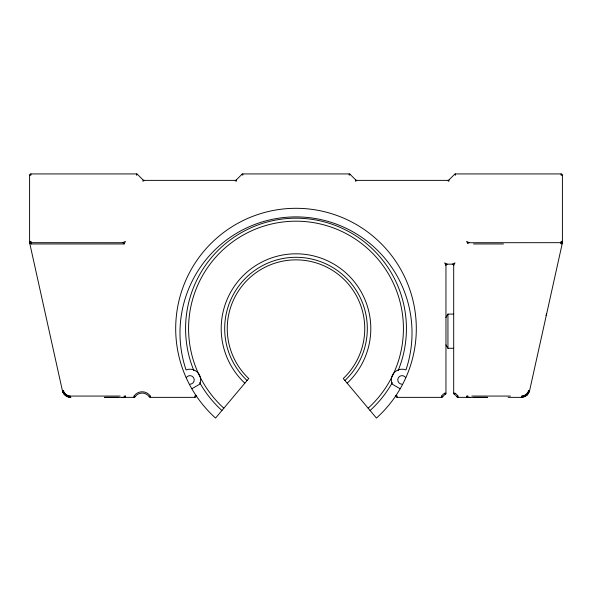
<?xml version="1.0" encoding="UTF-8"?>
<svg xmlns="http://www.w3.org/2000/svg" width="592" height="592" viewBox="0 0 592 592"><rect width="100%" height="100%" fill="white"/><g stroke="black" fill="none" stroke-linecap="round" stroke-linejoin="round"><path stroke-width="0.89" d="M560.853 242.676C560.054 244.148 562.296 244.318 562.319 243.038M62.87 392.104C61.228 386.591 66.689 398.675 70.093 396.07A1.288 0.703 -90 0 0 70.788 397.358C66.866 397.395 63.218 394.464 62.397 390.624L29.822 243.682C29.26 241.543 29.741 244.533 30.888 242.676L123.166 242.72A1.288 1.288 0 0 1 124.128 243.963L125.415 241.388L122.884 242.653M29.6 242.846L29.6 175.217A1.288 1.288 0 0 1 30.888 173.93L136.486 173.93A1.288 1.288 0 0 1 137.396 174.307L143.086 179.998L142.961 181.337L143.997 180.375L235.313 180.375A1.288 1.288 0 0 0 236.223 179.998L241.913 174.307A1.288 1.288 0 0 1 242.824 173.93L349.176 173.93A1.288 1.288 0 0 1 350.087 174.307L355.777 179.998A1.288 1.288 0 0 0 356.687 180.375L448.003 180.375A1.288 1.288 0 0 0 448.914 179.998L454.604 174.307A1.288 1.288 0 0 1 455.514 173.93L561.112 173.93A1.288 1.288 0 0 1 562.4 175.217L562.4 242.846L529.603 390.624C528.782 394.464 525.134 397.395 521.212 397.358L508.062 397.358M355.777 179.998L355.651 181.337L356.687 180.375M562.296 243.134L561.112 242.676L468.834 242.72A1.288 1.288 0 0 0 467.917 243.63L466.585 241.388L469.167 242.676M526.421 395.597L527.798 394.257L525.208 396.374L521.212 397.358A1.288 0.703 -90 0 0 521.907 396.07C525.881 398.712 531.712 384.526 528.419 393.443M527.679 393.118L528.93 390.35C528.256 393.569 525.23 396.107 521.907 396.07M546.616 313.886L545.95 315.277M527.931 392.755L528.93 390.35M474.088 397.358L487.416 397.358L457.979 397.358A1.288 1.288 0 0 1 456.913 396.795A8.591 8.591 0 0 0 454.308 394.324A1.288 1.288 0 0 1 453.694 393.221L453.694 265.445L454.982 262.87L452.399 264.158L447.249 264.158L444.666 262.87L445.961 265.445L445.961 393.221A1.288 1.288 0 0 1 445.339 394.324A8.591 8.591 0 0 0 442.735 396.795A1.288 1.288 0 0 1 441.669 397.358L397.173 397.358A1.288 1.288 0 0 1 396.1 395.352L397.173 396.07L397.173 397.358M445.961 317.46L447.944 314.093L453.465 314.093M454.308 394.324L454.982 393.221A9.879 9.879 0 0 1 457.979 396.07L457.979 397.358M137.396 174.307L136.486 175.217L136.486 173.93M350.087 174.307L349.176 175.217L349.176 173.93M30.703 242.898L29.822 243.386M117.912 397.358L104.584 397.358L134.021 397.358A1.288 1.288 0 0 0 135.087 396.795A8.591 8.591 0 0 1 149.265 396.795L150.331 396.07L150.331 397.358L194.827 397.358A1.288 1.288 0 0 0 195.9 395.352L194.827 396.07L194.827 397.358M456.913 396.795L457.979 396.07M191.823 388.759L199.822 384.141A10.745 10.745 0 0 0 186.043 369.911A116.01 116.01 0 0 1 296 216.894A116.01 116.01 0 0 1 405.957 369.911A10.745 10.745 0 0 0 392.178 384.141L400.177 388.759M523.039 395.981L526.244 394.598M122.019 397.358L124.276 397.336M29.6 175.217L30.888 175.217L30.888 173.93M562.4 175.217L561.112 175.217L561.112 173.93M29.741 243.312L31.176 243.963L124.128 243.963M473.496 243.963L503.466 243.963M445.961 344.914L447.944 348.281L453.465 348.281M441.669 397.358L441.669 396.07A9.879 9.879 0 0 1 444.666 393.221L445.961 393.221M453.694 393.221L454.982 393.221M120.198 396.07L70.093 396.07C66.77 396.107 63.744 393.569 63.07 390.35L64.321 393.118M471.802 396.07L510.408 396.07M467.724 397.336L469.981 397.358M70.788 397.358L68.073 396.921L65.579 395.597M65.756 394.598L68.961 395.981M441.669 396.07L442.735 396.795M134.021 397.358L134.021 396.07L135.087 396.795M561.297 242.898L562.259 243.312M454.604 174.307L455.514 175.217L455.514 173.93M241.913 174.307L242.824 175.217L242.824 173.93M448.003 180.375L448.862 181.411L448.914 179.998M235.313 180.375L236.171 181.411L236.223 179.998M63.581 393.443L64.498 394.612M444.666 393.221L445.339 394.324M63.07 390.35L64.069 392.755M31.147 242.676L31.176 243.963M447.944 314.093L447.944 348.281M244.836 383.179A74.799 74.799 0 0 1 242.542 276.294A74.799 74.799 0 0 1 349.458 276.294A74.799 74.799 0 0 1 347.164 383.179M247.079 380.515A71.329 71.329 0 0 1 245.073 278.677A71.329 71.329 0 0 1 346.927 278.677A71.329 71.329 0 0 1 344.921 380.515M223.85 408.191A107.418 107.418 0 0 1 218.811 253.901A107.418 107.418 0 0 1 373.189 253.901A107.418 107.418 0 0 1 368.15 408.191M193.858 370.57A110.43 110.43 0 0 1 296 218.182A110.43 110.43 0 0 1 398.142 370.57M392.311 382.639A110.43 110.43 0 0 1 370.081 410.5M221.919 410.5A110.43 110.43 0 0 1 199.689 382.639M134.021 396.07A9.879 9.879 0 0 1 150.331 396.07M143.997 180.375A1.288 1.288 0 0 1 143.086 179.998M150.331 397.358A1.288 1.288 0 0 1 149.265 396.795M445.961 265.445A1.288 1.288 0 0 1 447.249 264.158M452.399 264.158A1.288 1.288 0 0 1 453.694 265.445M186.221 377.77A4.299 4.299 0 0 1 193.658 377.77A4.299 4.299 0 0 1 189.943 384.215M402.057 384.215A4.299 4.299 0 0 1 398.342 377.77A4.299 4.299 0 0 1 405.779 377.77M248.736 378.532L215.562 418.07A120.309 120.309 0 0 1 209.435 245.058A120.309 120.309 0 0 1 382.565 245.058A120.309 120.309 0 0 1 376.438 418.07L343.264 378.532A68.746 68.746 0 0 0 345.055 280.445A68.746 68.746 0 0 0 246.945 280.445A68.746 68.746 0 0 0 248.736 378.532M30.888 241.388L29.6 241.388A1.288 1.288 0 0 0 30.888 242.676L30.888 241.388M562.4 241.388L561.112 241.388L561.112 242.676A1.288 1.288 0 0 0 562.4 241.388M125.415 396.07L124.128 396.07A1.288 1.288 0 0 0 125.415 397.358L125.415 396.07M467.872 396.07L466.585 396.07L466.585 397.358A1.288 1.288 0 0 0 467.872 396.07M65.534 395.493L63.115 392.511L65.534 395.493"/></g></svg>
